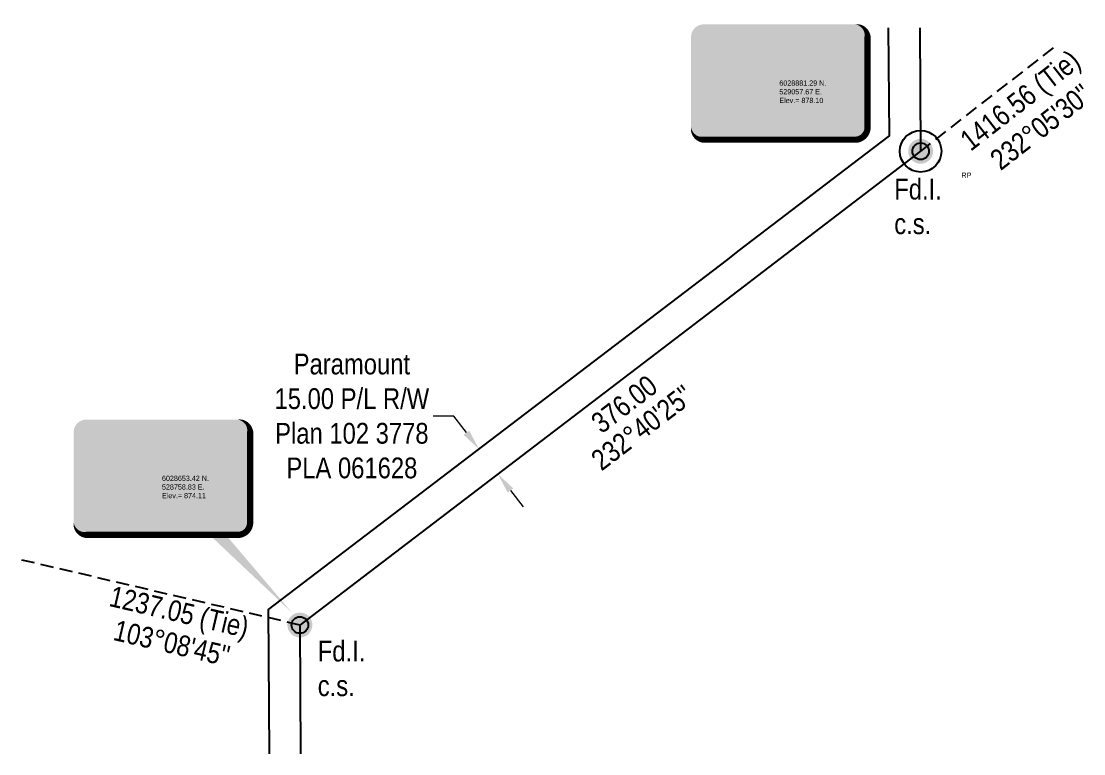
# Model space of a CAD drawing. Extents: x 522868 to 559106, y 6019929 to 6031707.
# Drawn here: x 537704 to 538216, y 6030796 to 6031148 of the extents above; entities that cross this region are included whole.
import ezdxf
from ezdxf.enums import TextEntityAlignment as Align

# ---------------------------------------------------------------- set-up
doc = ezdxf.new("R2018")
doc.units = 0
doc.header["$LTSCALE"] = 5
doc.header["$PDSIZE"] = 0.5
doc.linetypes.add('foc-TIELINE', pattern=[1.875, 1.25, -0.625])
doc.layers.get('Defpoints').update_dxf_attribs({"color": 9})
for name, color, linetype in [('35', 37, 'Continuous'), ('DETAIL-T', 7, 'Continuous'), ('F-RW', 190, 'Continuous'), ('L-BD', 7, 'Continuous'), ('L-MON', 1, 'Continuous'), ('L-TIE', 7, 'foc-TIELINE')]:
    doc.layers.add(name, color=color, linetype=linetype)
doc.layers.add('F-RW-T', color=190, linetype='Continuous', lineweight=9)
doc.styles.add('80CG', font='ARIALN.TTF', dxfattribs={"height": 10})
doc.styles.add('80L', font='ARIALN.TTF', dxfattribs={"height": 10})
doc.styles.get("Standard").update_dxf_attribs({"font": 'ARIALN.TTF'})
doc.dimstyles.new('Compass 5 000', dxfattribs={"dimscale": 5, "dimtxt": 9, "dimasz": 2, "dimexe": 0.2, "dimexo": 0.0625, "dimgap": 0.5, "dimtad": 0, "dimtih": 1, "dimtoh": 1, "dimzin": 0, "dimdsep": 46, "dimtxsty": '80CG', "dimcen": 0.1, "dimse1": 1, "dimse2": 1, "dimclrd": 256, "dimclrt": 256, "dimaunit": 1, "dimadec": 4, "dimazin": 0, "dimtfac": 0.06, "dimtofl": 0, "dimtmove": 0, "dimatfit": 1, "dimfxl": 0.2, "dimtolj": 1, "dimtzin": 0, "dimlwd": -1, "dimarcsym": 0})

# ---------------------------------------------------------------- blocks, each defined once
blk = doc.blocks.new('fdia')
at = {"color": 255, "const_width": 1}
blk.add_lwpolyline([(-0.5, 0, 1), (0.5, 0, 1)], format="xyb", close=True, dxfattribs=at)
blk = doc.blocks.new('Fdiaa')
blk.add_blockref('fdia', (0, 0))
blk = doc.blocks.new('fdib')
at = {"color": 1, "const_width": 1.6}
blk.add_lwpolyline([(-0.4, 0, 1), (0.4, 0, 1)], format="xyb", close=True, dxfattribs=at)
at = {"color": 1}
blk.add_circle((0, 0), 0.8, dxfattribs=at)
blk = doc.blocks.new('Fdibb')
blk.add_blockref('fdib', (0, 0))
blk = doc.blocks.new('fdicc')
for name in ['Fdibb', 'Fdiaa']:
    blk.add_blockref(name, (0, 0))
blk = doc.blocks.new('FDI')
blk.add_blockref('fdicc', (0, 0))
blk = doc.blocks.new('*U70')
at = {"layer": '35', "color": 3}
blk.add_circle((0, 0), 10, dxfattribs=at)
at = {"layer": '35', "color": 3, "lineweight": 30, "flags": 104}
blk.add_attdef('RP', text='', height=10, dxfattribs=at).set_placement((19.64, -10.29), align=Align.MIDDLE_CENTER)
blk = doc.blocks.new('*D71')
at = {"layer": 'Defpoints', "color": 0, "linetype": 'Continuous', "transparency": 16777216}
for p in [(537927.83, 6030945.13), (537924.22, 6030942.38), (537936.93, 6030933.2)]:
    blk.add_point(p, dxfattribs=at)
at = {"layer": 'F-RW-T', "transparency": 16777216}
for p, q in [((537912.09, 6030958.28), (537902.09, 6030958.28)), ((537918.16, 6030950.33), (537912.09, 6030958.28)), ((537939.38, 6030922.5), (537945.44, 6030914.55))]:
    blk.add_line(p, q, dxfattribs=at)
at = {"layer": 'F-RW-T', "linetype": 'Continuous', "transparency": 16777216}
for points in [[(537919.48, 6030951.34), (537916.83, 6030949.32), (537924.22, 6030942.38)], [(537940.7, 6030923.51), (537938.05, 6030921.49), (537933.32, 6030930.45)]]:
    blk.add_solid(points, dxfattribs=at)
at = {"layer": 'F-RW-T', "linetype": 'Continuous', "transparency": 16777216, "insert": (537863.01, 6030958.28), "char_height": 10, "attachment_point": 5, "style": '80CG'}
blk.add_mtext('\\A1;Paramount\\P15.00 P/L R/W\\PPlan 102 3778\\PPLA 061628', dxfattribs=at)
blk = doc.blocks.new('*U74')
h = blk.add_hatch(color=254)
edge = h.paths.add_edge_path()
edge.add_line((-36.5, -28.5), (36.5, -28.5))
edge.add_arc((36.5, -22.5), 6, 270, 360)
edge.add_line((42.5, -22.5), (42.5, 21))
edge.add_arc((36.5, 21), 6, 0, 90)
edge.add_line((36.5, 27), (-36.5, 27))
edge.add_arc((-36.5, 21), 6, 90, 180)
edge.add_line((-42.5, 21), (-42.5, -22.5))
edge.add_arc((-36.5, -22.5), 6, 180, 270)
at = {"color": 1, "flags": 128}
blk.add_lwpolyline([(-36.5, -28.5, 3, 3, 0), (36.5, -28.5, 3, 3, 0.414214), (42.5, -22.5, 3, 3, 0), (42.5, 21, 3, 0, 0.414214), (36.5, 27, 0, 0, 0), (-36.5, 27, 0, 0, 0.414214), (-42.5, 21, 0, 0, 0), (-42.5, -22.5, 0, 3, 0.414214)], format="xyseb", close=True, dxfattribs=at)
blk.add_lwpolyline([(62.38, -65.64, 0, 10, 0), (0, 0, 5, 5, 0)], format="xyseb", dxfattribs=at)
at = {"color": 1, "lineweight": 30, "flags": 104}
blk.add_attdef('ENTER_TEXT', text='', height=10, dxfattribs=at).set_placement((-0.35, 0), align=Align.MIDDLE_CENTER)
blk = doc.blocks.new('*U72')
h = blk.add_hatch(color=254)
edge = h.paths.add_edge_path()
edge.add_line((-36.5, -28.5), (36.5, -28.5))
edge.add_arc((36.5, -22.5), 6, 270, 360)
edge.add_line((42.5, -22.5), (42.5, 21))
edge.add_arc((36.5, 21), 6, 0, 90)
edge.add_line((36.5, 27), (-36.5, 27))
edge.add_arc((-36.5, 21), 6, 90, 180)
edge.add_line((-42.5, 21), (-42.5, -22.5))
edge.add_arc((-36.5, -22.5), 6, 180, 270)
at = {"color": 1, "flags": 128}
blk.add_lwpolyline([(-36.5, -28.5, 3, 3, 0), (36.5, -28.5, 3, 3, 0.414214), (42.5, -22.5, 3, 3, 0), (42.5, 21, 3, 0, 0.414214), (36.5, 27, 0, 0, 0), (-36.5, 27, 0, 0, 0.414214), (-42.5, 21, 0, 0, 0), (-42.5, -22.5, 0, 3, 0.414214)], format="xyseb", close=True, dxfattribs=at)
blk.add_lwpolyline([(-14.42, -26.06, 0, 10, 0), (0, 0, 5, 5, 0)], format="xyseb", dxfattribs=at)
at = {"color": 1, "lineweight": 30, "flags": 104}
blk.add_attdef('ENTER_TEXT', text='', height=10, dxfattribs=at).set_placement((-0.35, 0), align=Align.MIDDLE_CENTER)

msp = doc.modelspace()

# ---------------------------------------------------------------- linework, layer by layer
at = {"layer": 'F-RW'}
for points in [[(537823.285, 6030795.805), (537822.933, 6030865.143), (538043.373, 6031033.234), (538049.741, 6031038.089), (538107.126, 6031081.846), (538121.906, 6031093.118), (538121.536, 6031145.1)], [(538136.535, 6031145.1), (538136.958, 6031085.734), (538132.071, 6031082.006), (538058.439, 6031025.858), (538052.072, 6031021.004), (537837.97, 6030857.746), (537838.282, 6030795.805)]]:
    msp.add_lwpolyline(points, dxfattribs=at)
at = {"layer": 'L-TIE', "flags": 128}
for points in [[(538136.806, 6031085.618), (538202.191, 6031136.535)], [(537837.97, 6030857.746), (537703.773, 6030889.089)]]:
    msp.add_lwpolyline(points, dxfattribs=at)

# ---------------------------------------------------------------- block references
at = {"layer": 'DETAIL-T', "linetype": 'Continuous'}
ref = msp.add_blockref('*U72', (538068.888, 6031119.785), dxfattribs=at)
lines = msp.add_mtext('6028881.29 N.\\P529057.67 E.\\PElev.= 878.10', dxfattribs={"layer": '0', "color": 1, "insert": (538068.888, 6031119.785), "char_height": 2.5, "attachment_point": 1})
ref.add_attrib('ENTER_TEXT', '', (538068.888, 6031119.785), dxfattribs={"flags": 104}).embed_mtext(lines)
ref = msp.add_blockref('*U74', (537771.53, 6030929.592), dxfattribs=at)
lines = msp.add_mtext('6028653.42 N.\\P528758.83 E.\\PElev.= 874.11', dxfattribs={"layer": '0', "color": 1, "insert": (537771.53, 6030929.592), "char_height": 2.5, "attachment_point": 1})
ref.add_attrib('ENTER_TEXT', '', (537771.53, 6030929.592), dxfattribs={"flags": 104}).embed_mtext(lines)
at = {"layer": 'L-BD', "linetype": 'Continuous'}
ref = msp.add_blockref('*U70', (538136.958, 6031085.734), dxfattribs=dict(at, xscale=0.99947305, yscale=0.99947305, zscale=0.99947305))
lines = msp.add_mtext('RP', dxfattribs={"layer": '35', "color": 3, "insert": (538156.59, 6031075.451), "char_height": 2.5, "attachment_point": 1, "bg_fill": 3, "box_fill_scale": 1.15, "bg_fill_color": 256, "bg_fill_transparency": 0})
ref.add_attrib('RP', '', (538156.59, 6031075.451), dxfattribs={"flags": 104}).embed_mtext(lines)
at = {"layer": 'L-MON', "xscale": 4.997365249999911, "yscale": 4.997365249999911, "zscale": 4.997365249999911}
for p in [(538136.958, 6031085.734), (537837.97, 6030857.746)]:
    msp.add_blockref('FDI', p, dxfattribs=at)

# ---------------------------------------------------------------- texts
at = {"layer": 'L-BD', "color": 5, "style": '80L'}
for s, p in [('1416.56 (Tie)', (538185.604, 6031109.322)), ("232°05'30''", (538194.816, 6031097.493))]:
    msp.add_text(s, height=9.99473, rotation=37.9084, dxfattribs=at).set_placement(p, align=Align.MIDDLE)
at = {"layer": 'L-BD', "color": 5, "linetype": 'Continuous', "style": '80L'}
for s, height, p in [('376.00', 9.9947, (537994.176, 6030964.082)), ("232°40'25''", 9.99473, (538002.812, 6030952.757))]:
    msp.add_text(s, height=height, rotation=37.3267, dxfattribs=at).set_placement(p, align=Align.MIDDLE)
at = {"layer": 'L-BD', "linetype": 'Continuous', "style": '80L'}
for s, p in [('1237.05 (Tie)', (537779.578, 6030862.922)), ("103°08'45''", (537776.339, 6030849.053))]:
    msp.add_text(s, height=9.99473, rotation=346.8539, dxfattribs=at).set_placement(p, align=Align.MIDDLE)
at = {"layer": 'L-MON', "char_height": 10, "attachment_point": 1, "style": '80L'}
for insert in [(538124.238, 6031072.509), (537846.574, 6030850.206)]:
    msp.add_mtext_dynamic_manual_height_columns('Fd.I.\\Pc.s.', width=24.43538, gutter_width=50, heights=[0], dxfattribs=dict(at, insert=insert))

# ---------------------------------------------------------------- dimensions: what is measured, and where the dimension line sits
at = {"layer": 'F-RW-T', "linetype": 'Continuous'}
dim = msp.add_aligned_dim(p1=(537936.929, 6030933.205), p2=(537927.834, 6030945.132), distance=4.544, text='Paramount\\P15.00 P/L R/W\\PPlan 102 3778\\PPLA 061628', dimstyle='Compass 5 000', dxfattribs=at)
dim.commit()
dim.dimension.update_dxf_attribs({"geometry": '*D71', "text_midpoint": (537863.007, 6030958.281)})

doc.saveas('drawing.dxf')
